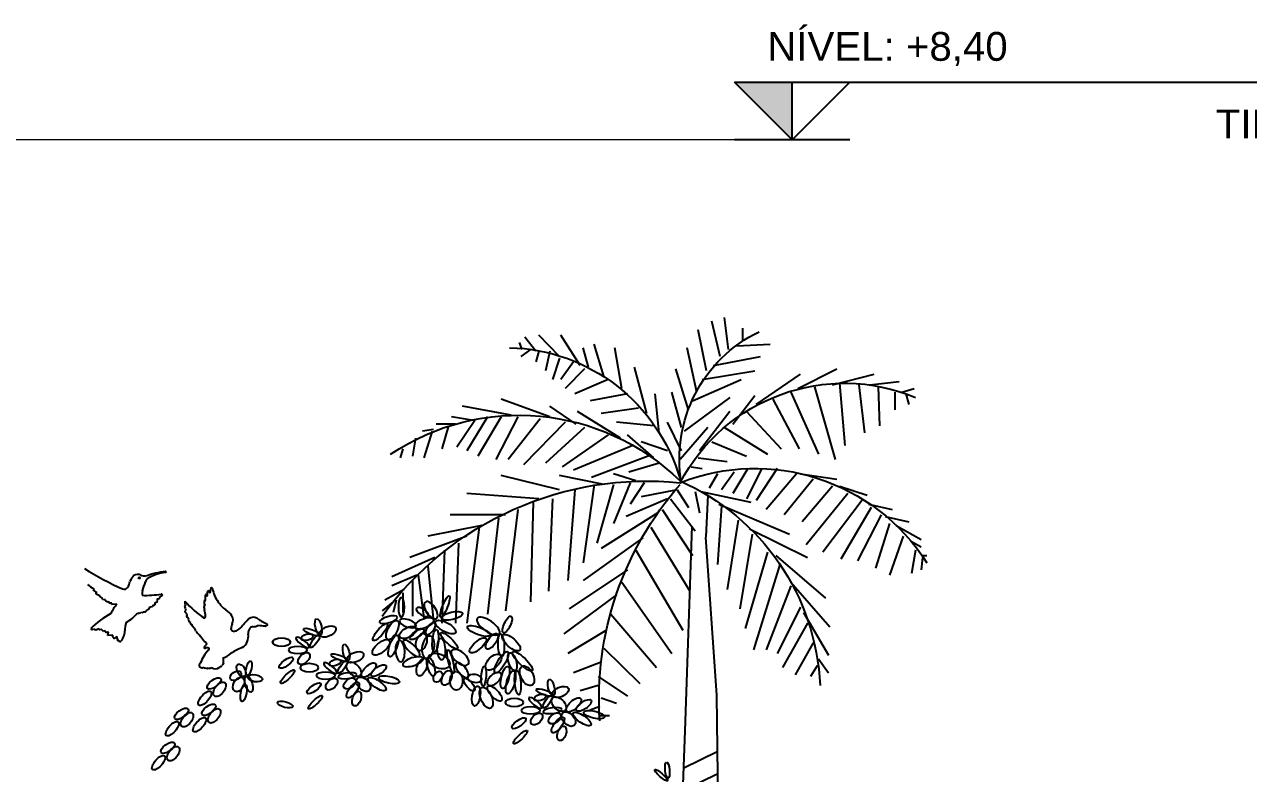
# Model space of a CAD drawing. Header units: millimetres. Extents: x 485872 to 486142, y -52344 to -52207.
# Drawn here: x 485981.83 to 485988.21, y -52334.18 to -52330.28 of the extents above; entities that cross this region are included whole.
import ezdxf
from ezdxf.enums import TextEntityAlignment as Align

# ---------------------------------------------------------------- set-up
doc = ezdxf.new("R2010")
doc.units = ezdxf.units.MM
doc.header["$LTSCALE"] = 15
doc.layers.add('Text', color=3, linetype='Continuous')
doc.styles.add('DM-TXT-100', font='arial.ttf', dxfattribs={"height": 0.2})
doc.styles.add('PADRAO', font='arial.ttf', dxfattribs={"height": 0.1})

# ---------------------------------------------------------------- blocks, each defined once
blk = doc.blocks.new('m4')
at = {"color": 60, "extrusion": (0, 0, -1)}
for centre, major_axis, ratio in [((1153027.698399512, 194071.5392358286), (-1.833261797981587, 4.625754224863244), 0.2086887620753954), ((1153000.652853337, 194063.719497373), (-1.685242972555002, 3.644800769403579), 0.3291179381132392), ((1153024.653675556, 194067.4474157553), (-4.498540753396348, 1.081036651755735), 0.3468599752730703), ((1153082.626627798, 194062.661019213), (0.8258263772220409, 3.572152562126898), 0.3604624704581727), ((1153013.072830003, 194060.9229457067), (4.916574942981311, 1.805679103068358), 0.3063930038662146), ((1153078.669294709, 194060.6464866174), (-3.510951712123262, 1.55761996651649), 0.5406935426289047), ((1153085.496299947, 194060.4209550765), (3.695498525944353, 1.332088425575003), 0.2643390864023805), ((1153070.579885324, 194051.5628627507), (0.8258263772220409, 3.572152562126898), 0.3604624704581727), ((1153084.182645597, 194056.4607166485), (-1.918533323949386, 2.706101247760842), 0.3130331702500129), ((1153066.622552234, 194049.5483301551), (-3.510951712123262, 1.55761996651649), 0.5406935426289047), ((1153073.449557472, 194049.3227986142), (3.695498525944353, 1.332088425575003), 0.2643390864023805), ((1153010.904139991, 194041.3148376997), (-0.2876750690990649, 4.355234846174683), 0.2379051673174602), ((1153056.466540067, 194043.732622025), (-3.168983879425181, 2.17036933648349), 0.4178085853283161), ((1153060.829232563, 194043.9718189592), (-2.980186383043297, 2.819893770629466), 0.4371566234358319), ((1153067.296155369, 194044.2662896298), (2.727846422498707, 2.704036941274842), 0.6144245619395416), ((1153072.135903122, 194045.3625601864), (-1.918533323949386, 2.706101247760842), 0.3130331702500129), ((1153112.80011308, 194044.7630578641), (-0.7574394800615208, 3.139827510458362), 0.3507202997624623), ((1153116.202865549, 194043.8403217709), (1.38049673867522, 2.627418917192394), 0.5724991584776716), ((1152981.577600187, 194036.4417379157), (0.8258263772220409, 3.572152562126898), 0.3604624704581727), ((1152977.620268348, 194034.4272053201), (-3.510951712123262, 1.55761996651649), 0.5406935426289047), ((1152984.447272336, 194034.2016737792), (3.695498525944353, 1.332088425575003), 0.2643390864023805), ((1152967.464254931, 194028.6114971902), (-3.168983879425181, 2.17036933648349), 0.4178085853283161), ((1152971.826948677, 194028.8506941241), (-2.980186383043297, 2.819893770629466), 0.4371566234358319), ((1152978.293871482, 194029.145164795), (2.727846422498707, 2.704036941274842), 0.6144245619395416), ((1152983.133619236, 194030.2414353513), (-1.918533323949386, 2.706101247760842), 0.3130331702500129)]:
    blk.add_ellipse(centre, major_axis=major_axis, ratio=ratio, dxfattribs=at)
at = {"color": 60}
for centre, major_axis, ratio in [((1153033.808883671, 194069.9205347813), (2.379997360646619, 3.554155677695757), 0.4855208122788578), ((1153037.533443276, 194069.1235865782), (2.563069465833216, 1.663002474642857), 0.4325550256165393), ((1153046.60668881, 194071.1909119091), (1.3286e-12, 4.27743030541751), 0.308967862980297), ((1153008.89377583, 194063.0277088644), (4.78493576960547, 3.363339760966861), 0.4035027190358137), ((1153043.855063173, 194064.2359473303), (3.572458113119127, 1.152185726634994), 0.4275251265789427), ((1153089.560651543, 194055.9494930197), (2.827063872363604, 2.194877618950402), 0.2901282360395308), ((1153091.595319583, 194052.6604091509), (4.102841912001166, 1.0397e-12), 0.3681318380946906), ((1153077.513909069, 194044.8513365576), (2.827063872363604, 2.194877618950402), 0.2901282360395308), ((1153079.548577108, 194041.5622526885), (4.102841912001166, 1.0397e-12), 0.3681318380946906), ((1152988.511623932, 194029.7302117225), (2.827063872363604, 2.194877618950402), 0.2901282360395308), ((1152990.546291972, 194026.4411278537), (4.102841912001166, 1.0397e-12), 0.3681318380946906)]:
    blk.add_ellipse(centre, major_axis=major_axis, ratio=ratio, dxfattribs=at)
at = {"color": 60, "extrusion": (0, 0, -1)}
for centre, major_axis, ratio, start_param, end_param in [((1153027.459794517, 194062.5802174341), (4.348536793187642, 2.418404169534526), 0.3984059130764907, 3.141592653588308, 9.424777960767894), ((1153036.705659377, 194064.2370315323), (-4.011956817456352, 1.719020071249306), 0.4541826999647192, 3.14159265359032, 9.424777960769905), ((1153050.53900216, 194061.3183347221), (-2.161569599618918, 4.09061438155544), 0.4284742516376836, 3.141592653589852, 9.424777960769438), ((1152998.97364019, 194055.8398215602), (3.743902370056518, 3.277445043369343), 0.3984059130779245, 3.14159265359309, 9.424777960772674), ((1153003.327259845, 194054.6962239909), (0.2756539648302371, 4.968145112593883), 0.2656039420499694, 3.141592653583312, 9.4247779607629), ((1153007.343293769, 194056.407617041), (-2.349081209352649, 3.256752062486189), 0.4231515733159076, 3.141592653590678, 9.424777960770264), ((1153025.917393105, 194056.6548258009), (3.614268205432071, 3.419870802752706), 0.2656039420490611, 3.141592653588126, 9.424777960767713), ((1153031.851106506, 194056.7090045926), (-0.4222201958375634, 4.870224510868135), 0.2703468528432457, 3.141592653596188, 9.424777960775774), ((1153034.004184113, 194061.9061211852), (-1.689926553038478, 2.545397918392922), 0.4325550256097502, 3.141592653587498, 9.424777960767084), ((1153039.876501047, 194059.5154075737), (-3.135383487039531, 2.063821529777364), 0.3520796512153383, 3.141592653595837, 9.424777960775423), ((1153043.814881518, 194060.2164521446), (-3.532276458132996, 1.909879458978675), 0.5171852085550834, 3.141592653583028, 9.424777960762613), ((1153055.833517661, 194060.4294500685), (-3.029225101077829, 3.611741535065153), 0.2803597139101402, 3.141592653587998, 9.424777960767583), ((1153087.532337773, 194058.2398444551), (-2.569493852622421, 0.8490221957946756), 0.4883685194982682, 3.14159265358388, 9.424777960763466), ((1153013.387711828, 194054.6788455665), (-3.460713018083603, 3.070663537195724), 0.3672635909591111, 3.14159265358229, 9.424777960761876), ((1153029.336643694, 194053.0396418275), (0.195017616411949, 4.709867276207582), 0.3604624369934455, 3.141592653588668, 9.424777960768253), ((1153050.089295138, 194054.4452244932), (-1.71186257845095, 4.67204211033775), 0.3225189486441566, 3.141592653590651, 9.424777960770237), ((1153055.450549819, 194053.8032498347), (-3.531629758759821, 2.988829268938451), 0.4488776808696964, 3.141592653592621, 9.424777960772207), ((1153098.66937363, 194056.0798016508), (-3.840958459146349, 3.844100000000001e-12), 0.4915396046076185, 3.141592653587756, 9.424777960767342), ((1152994.093509627, 194047.7948993802), (4.197172932656033, 4.073254723358386), 0.2743817722446911, 3.141592653591417, 9.424777960771001), ((1152998.413605395, 194047.6080625235), (1.141894665446946, 3.849765330188238), 0.4231515733180859, 3.141592653595208, 9.424777960774792), ((1153003.193638687, 194047.3099171857), (-2.752767377558145, 4.558236917879764), 0.3013701360007166, 3.141592653586901, 9.424777960766487), ((1153006.672524551, 194047.3974448396), (-3.069610741297207, 3.102953014045604), 0.5406936339386363, 3.141592653595422, 9.424777960775009), ((1153025.253234625, 194047.7375125923), (1.242865434850456, 5.088071511328267), 0.1802312950144978, 3.141592653594798, 9.424777960774382), ((1153033.811545797, 194045.4255016845), (1.158828013208825, 4.117466169151242), 0.3310368807777447, 3.141592653590017, 9.424777960769603), ((1153037.754755878, 194045.2297087725), (-1.3930833183181, 3.766156581104638), 0.4936769071794429, 3.141592653587602, 9.424777960767187), ((1153088.957739811, 194048.9357197973), (-2.224152140597521, 2.220156853500292), 0.600770642845537, 3.141592653588331, 9.424777960767916), ((1153096.664159803, 194047.0969286224), (-2.974079632076657, 2.144088028506647), 0.3604624704655672, 3.141592653594562, 9.424777960774147), ((1152992.108236569, 194041.4719452945), (2.135032240543247, 4.104527559166988), 0.5712990021777543, 3.14159265359214, 9.424777960771726), ((1152999.184916724, 194038.6145605446), (-1.400160413566025, 5.047052309020657), 0.3244161992313555, 3.141592653593956, 9.424777960773543), ((1153001.612111892, 194040.7404986531), (-1.171240581782397, 4.835974200560267), 0.3225189486402167, 3.141592653587969, 9.424777960767555), ((1153026.934820988, 194040.5251653204), (-1.324092177519397, 3.136447533196797), 0.5822855186618968, 3.141592653590699, 9.424777960770284), ((1153075.485595299, 194047.1416879928), (-2.569493852622421, 0.8490221957946756), 0.4883685194982682, 3.14159265358388, 9.424777960763466), ((1153086.622631155, 194044.9816451886), (-3.840958459146349, 3.844100000000001e-12), 0.4915396046076185, 3.141592653587756, 9.424777960767342), ((1153096.029824134, 194041.0784028878), (-2.972151463277386, 2.828361262999361), 0.2530905992725304, 3.141592653590985, 9.424777960770571), ((1152996.100122416, 194038.4407948729), (0.4198163940170688, 5.220817980738153), 0.2523237471342053, 3.141592653586505, 9.424777960766091), ((1153006.296621562, 194040.0900046912), (-2.693707752023323, 2.614178162446486), 0.5281194768188693, 3.141592653589789, 9.424777960769376), ((1153017.145151868, 194037.5956120554), (2.141491942315996, 2.646608298127058), 0.3881903457715246, 3.141592653588864, 9.424777960768449), ((1153022.82813131, 194039.2357385012), (1.472690000000008e-11, 4.015546852486295), 0.6817441776053503, 3.141592653584413, 9.424777960763999), ((1153030.777157584, 194041.0473263056), (-1.245496273527724, 2.203959048030166), 0.6712059637579725, 3.141592653599267, 9.424777960778853), ((1153051.962301514, 194039.7145815251), (4.511179932571007, 1.027017413600216), 0.3264565460350841, 3.141592653590948, 9.424777960770532), ((1153057.215469897, 194037.845244037), (3.8113527988165, 2.622803651624754), 0.3468599752758614, 3.141592653594448, 9.424777960774033), ((1153063.090924113, 194037.7762166376), (2.489238583507299, 2.691831050994535), 0.6436829157097865, 3.14159265359035, 9.424777960769935), ((1153067.676229473, 194035.2813146473), (-2.475511776743267, 3.271873041243254), 0.3911399597008357, 3.141592653588118, 9.424777960767704), ((1153069.083809597, 194038.1237600205), (-2.365311900248132, 1.93396016811217), 0.6179356298344917, 3.141592653580485, 9.424777960760071), ((1153076.910997337, 194037.8375633351), (-2.224152140597521, 2.220156853500292), 0.600770642845537, 3.141592653588331, 9.424777960767916), ((1153084.617417328, 194035.99877216), (-2.974079632076657, 2.144088028506647), 0.3604624704655672, 3.141592653594562, 9.424777960774147), ((1153110.121979284, 194040.3886902112), (3.182609525607991, 0.5506613923210004), 0.4676269773085199, 3.141592653587509, 9.424777960767093), ((1153112.88271233, 194037.7926308536), (1.054285230035678, 3.42027200004032), 0.4220047726941706, 3.141592653591857, 9.424777960771443), ((1153117.269762073, 194037.7095392095), (-1.688503263407556, 2.956261144121357), 0.6377412461477756, 3.141592653596705, 9.424777960776291), ((1153118.573607503, 194041.4629827438), (-2.233458692819998, 1.528005109833044), 0.6279022910654822, 3.141592653590716, 9.424777960770303), ((1153125.55317468, 194035.5876960533), (-2.256532119856192, 2.889693050247222), 0.5406937056956937, 3.141592653585083, 9.424777960764668), ((1153127.970654772, 194038.1624356099), (-2.903268462237616, 2.093038493760305), 0.4483799354101061, 3.141592653595227, 9.424777960774813), ((1152986.483310163, 194032.0205631578), (-2.569493852622421, 0.8490221957946756), 0.4883685194982682, 3.14159265358388, 9.424777960763466), ((1153006.137514922, 194033.8191336107), (2.904111387897303, 3.140469242788051), 0.3972443376071048, 3.141592653588493, 9.424777960768079), ((1153009.796482032, 194031.9088834645), (1.901260528121696, 4.503616889123856), 0.4827621867883578, 3.141592653585885, 9.424777960765471), ((1153014.186417156, 194032.6543266938), (-0.7179308457927683, 4.305276159721536), 0.3892994006066383, 3.141592653587734, 9.42477796076732), ((1153066.005044864, 194031.5792837506), (-1.057289667847782, 3.144183938108336), 0.5406938231796657, 3.141592653588756, 9.42477796076834), ((1153115.126754589, 194034.0139154876), (-0.683830779293733, 3.779594865842133), 0.3195007093073612, 3.141592653590231, 9.424777960769818), ((1153131.954121305, 194031.6909958979), (-2.586357494750069, 2.956674455800665), 0.4085239827239736, 3.141592653592281, 9.424777960771866), ((1152997.620347269, 194029.8605203536), (-3.840958459146349, 3.844100000000001e-12), 0.4915396046076185, 3.141592653587756, 9.424777960767342), ((1153083.983081659, 194029.9802464256), (-2.972151463277386, 2.828361262999361), 0.2530905992725304, 3.141592653590985, 9.424777960770571), ((1153097.060205716, 194028.9598369972), (3.378578685745611, 0.8818918649428727), 0.3514508275976067, 3.14159265359726, 9.424777960776845), ((1153130.265272386, 194026.6815840972), (-2.903268462237616, 2.093038493760305), 0.4483799354101061, 3.141592653595227, 9.424777960774813), ((1152962.960016377, 194024.59345669), (4.511179932571007, 1.027017413600216), 0.3264565460350841, 3.141592653590948, 9.424777960770532), ((1152968.213184761, 194022.724119202), (3.8113527988165, 2.622803651624754), 0.3468599752758614, 3.141592653594448, 9.424777960774033), ((1152974.088640227, 194022.6550918026), (2.489238583507299, 2.691831050994535), 0.6436829157097865, 3.14159265359035, 9.424777960769935), ((1152978.673945587, 194020.1601898123), (-2.475511776743267, 3.271873041243254), 0.3911399597008357, 3.141592653588118, 9.424777960767704), ((1152980.08152571, 194023.0026351855), (-2.365311900248132, 1.93396016811217), 0.6179356298344917, 3.141592653580485, 9.424777960760071), ((1152987.908712201, 194022.7164385001), (-2.224152140597521, 2.220156853500292), 0.600770642845537, 3.141592653588331, 9.424777960767916), ((1152995.615133442, 194020.8776473251), (-2.974079632076657, 2.144088028506647), 0.3604624704655672, 3.141592653594562, 9.424777960774147), ((1153127.847792294, 194024.1068445406), (-2.256532119856192, 2.889693050247222), 0.5406937056956937, 3.141592653585083, 9.424777960764668), ((1153134.248738919, 194020.2101443851), (-2.586357494750069, 2.956674455800665), 0.4085239827239736, 3.141592653592281, 9.424777960771866), ((1153139.703316634, 194022.3847168137), (-2.256532119856192, 2.889693050247222), 0.5406937056956937, 3.141592653585083, 9.424777960764668), ((1153142.120796726, 194024.9594563702), (-2.903268462237616, 2.093038493760305), 0.4483799354101061, 3.141592653595227, 9.424777960774813), ((1152977.002759728, 194016.4581589155), (-1.057289667847782, 3.144183938108336), 0.5406938231796657, 3.141592653588756, 9.42477796076834), ((1152994.980796523, 194014.8591215906), (-2.972151463277386, 2.828361262999361), 0.2530905992725304, 3.141592653590985, 9.424777960770571), ((1153146.104263259, 194018.4880166581), (-2.586357494750069, 2.956674455800665), 0.4085239827239736, 3.141592653592281, 9.424777960771866), ((1153148.048558896, 194010.225696929), (-2.903268462237616, 2.093038493760305), 0.4483799354101061, 3.141592653595227, 9.424777960774813), ((1153145.631078803, 194007.6509573724), (-2.256532119856192, 2.889693050247222), 0.5406937056956937, 3.141592653585083, 9.424777960764668), ((1153152.032025428, 194003.754257217), (-2.586357494750069, 2.956674455800665), 0.4085239827239736, 3.141592653592281, 9.424777960771866)]:
    blk.add_ellipse(centre, major_axis=major_axis, ratio=ratio, start_param=start_param, end_param=end_param, dxfattribs=at)
at = {"color": 60}
for centre, major_axis, ratio, start_param, end_param in [((1153052.238543111, 194065.8105573813), (-3.861110550661309, 1.102924222355373), 0.3291179381186456, 3.14159265359805, 9.424777960777636), ((1153037.923717156, 194056.1018633682), (-1.18259959583364, 3.562505735293518), 0.6287135971921738, 3.14159265358724, 9.424777960766825), ((1153035.012443536, 194053.9072299878), (-0.9274422258773051, 4.799709115889284), 0.5406937056920328, 3.141592653587496, 9.424777960767083), ((1153042.231277664, 194053.3690719165), (3.49003989621673, 3.42300718704023), 0.3282781952560343, 3.141592653590149, 9.424777960769735), ((1153047.16994662, 194052.176697074), (0.3221146899957009, 4.615382029590783), 0.4284742516372817, 3.141592653593349, 9.424777960772936), ((1153021.184621715, 194049.4372202976), (3.540734594510405, 2.978037555912027), 0.510088341500251, 3.14159265359035, 9.424777960769935), ((1153030.299627574, 194047.8275726908), (4.670746236321727, 1.71539516285189), 0.5881228906865485, 3.141592653585038, 9.424777960764622), ((1153041.647861041, 194047.5681690091), (-4.400817230914194, 1.427696344466921), 0.3672635909622417, 3.141592653591294, 9.42477796077088), ((1153020.302269297, 194043.9593651407), (2.525862012584404, 3.121640212836565), 0.4231515733108078, 3.141592653594091, 9.424777960773678), ((1153014.789584169, 194040.3095328065), (3.105760890613789, 0.4797900470532077), 0.5406936060049828, 3.141592653582103, 9.424777960761688), ((1153070.034194945, 194041.4919030551), (-4.074587248834165, 0.4806771335457969), 0.2991070527261339, 3.141592653583556, 9.424777960763143), ((1152981.031911059, 194026.3707782201), (-4.074587248834165, 0.4806771335457969), 0.2991070527261339, 3.141592653583556, 9.424777960763143)]:
    blk.add_ellipse(centre, major_axis=major_axis, ratio=ratio, start_param=start_param, end_param=end_param, dxfattribs=at)
at = {"color": 116, "extrusion": (0, 0, -1)}
for centre, major_axis, ratio in [((1152931.203215285, 194000.5001666736), (0.3063363417764407, 3.478316437995285), 0.2703469425221157), ((1152933.899253769, 193998.3531325953), (2.749412325848435, 2.425488609619957), 0.2059784200762149)]:
    blk.add_ellipse(centre, major_axis=major_axis, ratio=ratio, dxfattribs=at)
blk = doc.blocks.new('E39')
at = {"color": 97}
for p, q in [((36.6263705939181, 15.51747333276842), (36.63797059391811, 15.60667333276843)), ((36.58771059391808, 15.57693333276842), (36.58771059391808, 15.54225333276843)), ((36.6495705939181, 15.49765333276843), (36.67277059391807, 15.59677333276843)), ((36.68823059391812, 15.45799333276842), (36.71141059391812, 15.57199333276843)), ((37.2023905939181, 15.51747333276842), (37.2101105939181, 15.53729333276843)), ((36.6031705939181, 15.52737333276842), (36.5103905939181, 15.53233333276843)), ((36.7152905939181, 15.39851333276843), (36.7423505939181, 15.52243333276843)), ((36.92405059391811, 15.40843333276843), (36.94337059391811, 15.52243333276843)), ((36.97429059391811, 15.44313333276843), (37.00135059391812, 15.53233333276843)), ((37.01683059391809, 15.46791333276842), (37.03229059391811, 15.52243333276843)), ((37.12507059391808, 15.51251333276842), (37.1366705939181, 15.45799333276842)), ((36.66889059391809, 15.47287333276842), (36.53745059391809, 15.49765333276843)), ((37.05935059391811, 15.48277333276842), (37.09415059391813, 15.43321333276843)), ((37.09801059391811, 15.49269333276843), (37.1173305939181, 15.43321333276843)), ((36.43307059391807, 15.40843333276843), (36.32483059391808, 15.46295333276843)), ((36.54905059391811, 15.36383333276843), (36.4253505939181, 15.44809333276843)), ((36.69983059391808, 15.43321333276843), (36.55291059391811, 15.45799333276842)), ((36.73847059391813, 15.34895333276843), (36.77327059391809, 15.46295333276843)), ((36.8544505939181, 15.33905333276843), (36.88925059391809, 15.46791333276842)), ((37.0284305939181, 15.46295333276843), (37.08255059391812, 15.40843333276843)), ((36.1431305939181, 15.39851333276843), (36.10833059391808, 15.40843333276843)), ((36.23205059391811, 15.41835333276843), (36.15087059391809, 15.42825333276842)), ((36.26297059391812, 15.41835333276843), (36.24751059391809, 15.28453333276843)), ((36.31709059391813, 15.42329333276842), (36.30163059391811, 15.24983333276843)), ((36.38669059391811, 15.41339333276842), (36.32869059391808, 15.21019333276843)), ((36.72689059391809, 15.37373333276843), (36.59157059391808, 15.43321333276843)), ((36.96271059391808, 15.43321333276843), (37.05549059391811, 15.39357333276843)), ((36.13153059391811, 15.39357333276843), (36.12381059391808, 15.36383333276843)), ((36.4524105939181, 15.39851333276843), (36.37509059391812, 15.22505333276843)), ((36.50265059391808, 15.37869333276842), (36.42921059391807, 15.23993333276843)), ((36.61477059391808, 15.30931333276843), (36.55291059391811, 15.38861333276843)), ((36.6225105939181, 15.38365333276843), (36.75007059391808, 15.28949333276843)), ((36.75781059391809, 15.29939333276842), (36.7848705939181, 15.39851333276843)), ((36.8196705939181, 15.28453333276843), (36.83127059391808, 15.39357333276843)), ((36.90859059391812, 15.39357333276843), (37.01297059391811, 15.37373333276843)), ((37.12507059391808, 15.32913333276843), (37.26037059391811, 15.37869333276842)), ((36.57611059391812, 15.34401333276843), (36.47947059391811, 15.23993333276843)), ((36.87765059391808, 15.35391333276843), (36.98203059391813, 15.33905333276843)), ((36.92791059391812, 15.26967333276842), (37.0477505939181, 15.34401333276843)), ((37.0516105939181, 15.30931333276843), (37.12507059391808, 15.35887333276842)), ((36.63797059391811, 15.29939333276842), (36.5181305939181, 15.22505333276843)), ((36.83513059391811, 15.30435333276843), (36.9395105939181, 15.31427333276843)), ((37.0284305939181, 15.29939333276842), (37.1366705939181, 15.20027333276842)), ((37.08255059391812, 15.31427333276843), (37.19853059391812, 15.19531333276842)), ((37.15213059391812, 15.32417333276842), (37.2410505939181, 15.21019333276843)), ((37.21399059391811, 15.32913333276843), (37.27585059391811, 15.21019333276843)), ((37.26037059391811, 15.32913333276843), (37.32609059391808, 15.22009333276843)), ((37.29903059391813, 15.32913333276843), (37.35703059391813, 15.23497333276842)), ((37.3338305939181, 15.31923333276842), (37.38409059391808, 15.24489333276842)), ((37.3376905939181, 15.31923333276842), (37.39955059391809, 15.32913333276843)), ((37.38795059391811, 15.30931333276843), (37.4420705939181, 15.30931333276843)), ((36.96271059391808, 15.27957333276842), (37.09027059391809, 15.19037333276842)), ((37.4498105939181, 15.29445333276843), (37.48073059391811, 15.28949333276843)), ((37.53485059391812, 15.23993333276843), (37.54259059391808, 15.21515333276843)), ((36.4253505939181, 15.17053333276843), (36.32483059391808, 15.15567333276843)), ((36.43695059391808, 15.17053333276843), (36.5219905939181, 15.07141333276843)), ((36.4910705939181, 15.18541333276842), (36.54905059391811, 15.09619333276843)), ((36.53359059391812, 15.18541333276842), (36.57611059391812, 15.10115333276842)), ((36.97429059391811, 15.14081333276843), (37.09801059391811, 15.16559333276842)), ((37.09801059391811, 15.12593333276843), (37.26037059391811, 15.16559333276842)), ((36.31709059391813, 15.13585333276843), (36.23977059391808, 15.11107333276842)), ((36.3364305939181, 15.13585333276843), (36.42147059391812, 15.03673333276842)), ((36.39055059391811, 15.15567333276843), (36.47173059391813, 15.05655333276843)), ((37.00135059391812, 15.14081333276843), (37.03229059391811, 14.92273333276843)), ((36.2513705939181, 15.10115333276842), (36.3634905939181, 14.95247333276842)), ((36.29389059391809, 15.11603333276842), (36.40989059391808, 14.97229333276843)), ((37.05549059391811, 15.12593333276843), (37.0748105939181, 14.87317333276842)), ((37.1173305939181, 15.10115333276842), (37.12893059391812, 14.84343333276843)), ((37.15599059391812, 15.10115333276842), (37.35703059391813, 15.11603333276842)), ((36.23591059391811, 15.08629333276842), (36.17019059391811, 15.07141333276843)), ((36.2281905939181, 15.07637333276842), (36.31323059391812, 14.93265333276843)), ((37.17147059391812, 15.09125333276843), (37.17919059391809, 14.81369333276842)), ((37.21399059391811, 15.07141333276843), (37.2487905939181, 14.78891333276843)), ((36.15859059391812, 15.02681333276843), (36.0890105939181, 14.98717333276842)), ((36.18953059391811, 15.05159333276842), (36.12381059391808, 15.03673333276842)), ((36.5993105939181, 15.04167333276843), (36.6302305939181, 14.84839333276842)), ((37.2487905939181, 15.05655333276843), (37.40341059391813, 15.05655333276843)), ((37.2681105939181, 15.04663333276843), (37.29903059391813, 14.77901333276843)), ((37.3144905939181, 15.02681333276843), (37.46527059391809, 14.99707333276842)), ((36.56839059391808, 15.01689333276842), (36.4060105939181, 14.93759333276843)), ((36.56065059391813, 15.00203333276843), (36.59545059391809, 14.79387333276842)), ((36.84285059391811, 15.02185333276843), (36.73461059391809, 14.84343333276843)), ((36.8660505939181, 14.99211333276843), (37.03229059391811, 14.87317333276842)), ((37.32223059391811, 15.02185333276843), (37.35703059391813, 14.75423333276842)), ((37.35703059391813, 14.99707333276842), (37.51553059391814, 14.93759333276843)), ((36.1160705939181, 14.98221333276842), (36.0890105939181, 14.96733333276842)), ((36.10447059391811, 14.95743333276843), (36.1160705939181, 14.89299333276842)), ((36.8853905939181, 14.95743333276843), (36.75395059391809, 14.73439333276842)), ((37.3802305939181, 14.97725333276843), (37.38795059391811, 14.75423333276842)), ((37.41887059391812, 14.95743333276843), (37.4266105939181, 14.75423333276842)), ((36.08515059391812, 14.94255333276843), (36.0735505939181, 14.94255333276843)), ((36.08515059391812, 14.93759333276843), (36.0890105939181, 14.90291333276842)), ((36.5181305939181, 14.95247333276842), (36.57997059391812, 14.73935333276843)), ((37.4459505939181, 14.93759333276843), (37.56579059391811, 14.88309333276842)), ((36.48333059391808, 14.91777333276842), (36.5567905939181, 14.67989333276842)), ((36.90859059391812, 14.90291333276842), (37.0709505939181, 14.79387333276842)), ((37.46527059391809, 14.91281333276842), (37.4498105939181, 14.75917333276842)), ((36.4524105939181, 14.85831333276842), (36.5219905939181, 14.67989333276842)), ((36.92405059391811, 14.86821333276843), (36.7848705939181, 14.66997333276842)), ((37.4923305939181, 14.88803333276843), (37.47687059391811, 14.76909333276842)), ((37.4961905939181, 14.88803333276843), (37.56579059391811, 14.85831333276842)), ((37.50779059391812, 14.87317333276842), (37.50779059391812, 14.77405333276843)), ((36.9395105939181, 14.83353333276842), (37.08641059391812, 14.72449333276842)), ((37.53099059391812, 14.84839333276842), (37.5851105939181, 14.81865333276842)), ((37.53485059391812, 14.83847333276842), (37.53485059391812, 14.78395333276843)), ((37.55419059391809, 14.81865333276842), (37.56191059391814, 14.78395333276843)), ((37.56191059391814, 14.81369333276842), (37.59285059391812, 14.78891333276843)), ((36.95497059391812, 14.77901333276843), (36.8273905939181, 14.63033333276842)), ((36.96657059391808, 14.73439333276842), (37.0748105939181, 14.66997333276842)), ((36.97429059391811, 14.68483333276842), (36.8737905939181, 14.58571333276842)), ((36.37509059391812, 14.65511333276842), (36.34803059391811, 14.61545333276843)), ((36.37895059391809, 14.63527333276842), (36.39827059391809, 14.60555333276843)), ((36.9858905939181, 14.52129333276842), (37.01297059391811, 14.51137333276842))]:
    blk.add_line(p, q, dxfattribs=at)
at = {"color": 84}
for p, q in [((37.04003059391812, 15.47287333276842), (37.09415059391813, 15.55711333276843)), ((37.09801059391811, 15.49765333276843), (37.15599059391812, 15.55711333276843)), ((37.1637305939181, 15.51251333276842), (37.19465059391808, 15.55215333276843)), ((37.15599059391812, 15.51251333276842), (37.1637305939181, 15.48277333276842)), ((37.17919059391809, 15.51747333276842), (37.2062505939181, 15.49765333276843)), ((36.3364305939181, 15.41835333276843), (36.22045059391809, 15.44809333276843)), ((36.2088505939181, 15.41339333276842), (36.2049905939181, 15.30435333276843)), ((36.1624505939181, 15.39851333276843), (36.1624505939181, 15.34895333276843)), ((37.2333105939181, 15.33409333276842), (37.36863059391811, 15.35887333276842)), ((37.4072905939181, 15.30435333276843), (37.4266105939181, 15.23993333276843)), ((37.4536705939181, 15.28949333276843), (37.47687059391811, 15.21515333276843)), ((37.50007059391808, 15.26967333276842), (37.50779059391812, 15.22009333276843)), ((36.17793059391809, 15.03177333276842), (36.21659059391812, 14.90787333276842)), ((36.2011305939181, 15.05655333276843), (36.26683059391809, 14.92769333276843)), ((36.13927059391813, 14.99707333276842), (36.17793059391809, 14.88803333276843)), ((36.4949305939181, 14.94255333276843), (36.3557505939181, 14.82361333276843)), ((36.4524105939181, 14.86821333276843), (36.34415059391813, 14.74431333276842)), ((36.4253505939181, 14.79883333276842), (36.4910705939181, 14.66997333276842)), ((36.41761059391811, 14.78395333276843), (36.34803059391811, 14.66501333276842)), ((36.4060105939181, 14.75423333276842), (36.47559059391813, 14.63033333276842)), ((36.39055059391811, 14.69971333276842), (36.44081059391809, 14.61049333276842)), ((36.98203059391813, 14.64519333276842), (37.05935059391811, 14.61545333276843)), ((36.98977059391808, 14.60555333276843), (36.90859059391812, 14.55103333276842)), ((36.98977059391808, 14.58077333276842), (37.04003059391812, 14.56589333276842)), ((36.98203059391813, 14.54607333276842), (36.9395105939181, 14.53119333276842)), ((36.9858905939181, 14.49651333276842), (36.95883059391809, 14.49651333276842))]:
    blk.add_line(p, q, dxfattribs=at)
at = {"color": 99}
for p, q in [((36.6225105939181, 15.34401333276843), (36.70755059391812, 15.23497333276842)), ((36.68435059391811, 15.29939333276842), (36.7616705939181, 15.21019333276843)), ((36.75781059391809, 15.23497333276842), (36.79647059391812, 15.31427333276843)), ((36.83513059391811, 15.21515333276843), (36.90859059391812, 15.27957333276842)), ((36.67277059391807, 15.25975333276843), (36.57611059391812, 15.22009333276843)), ((36.79647059391812, 15.23497333276842), (36.86991059391812, 15.25975333276843)), ((36.8931105939181, 15.24983333276843), (37.05935059391811, 15.18045333276843)), ((36.71141059391812, 15.21515333276843), (36.6302305939181, 15.20523333276843)), ((36.8196705939181, 15.20027333276842), (36.90471059391808, 15.17549333276843)), ((36.85059059391813, 15.22009333276843), (37.00909059391808, 15.16063333276843)), ((36.57225059391809, 15.18541333276842), (36.61477059391808, 15.11603333276842)), ((36.61091059391811, 15.17549333276843), (36.64571059391813, 15.12593333276843)), ((36.65729059391811, 15.17053333276843), (36.68049059391811, 15.13089333276842)), ((36.7307505939181, 15.19037333276842), (36.69983059391808, 15.18541333276842)), ((36.8853905939181, 15.15071333276843), (36.94723059391811, 15.17053333276843)), ((36.86219059391809, 15.14575333276843), (36.90085059391811, 15.08629333276842)), ((36.90085059391811, 15.14575333276843), (36.94723059391811, 15.03177333276842)), ((36.94723059391811, 15.14081333276843), (36.99363059391811, 14.97725333276843)), ((36.70369059391808, 15.12097333276842), (36.5645105939181, 15.09125333276843)), ((36.68435059391811, 15.11107333276842), (36.6901905939181, 14.99521333276843)), ((36.71915059391813, 15.12097333276842), (36.70755059391812, 15.06151333276843)), ((36.7887305939181, 15.10115333276842), (36.71915059391813, 15.01195333276843)), ((36.76941059391811, 15.12593333276843), (36.73847059391813, 15.07637333276842)), ((36.76941059391811, 15.12593333276843), (36.86991059391812, 15.10611333276843)), ((36.79647059391812, 15.10115333276842), (36.9124505939181, 15.05159333276842)), ((36.65343059391811, 15.08629333276842), (36.45627059391808, 15.00203333276843)), ((36.64571059391813, 15.08133333276843), (36.65729059391811, 14.91777333276842)), ((36.81193059391811, 15.07141333276843), (36.72689059391809, 14.94255333276843)), ((36.82353059391812, 15.06151333276843), (36.98203059391813, 14.96239333276842))]:
    blk.add_line(p, q, dxfattribs=at)
at = {"color": 47}
for p, q in [((36.69045059391809, 14.99439333276842), (36.66011059391809, 14.55343333276842)), ((36.72899844416843, 15.0245780559982), (36.7487905939181, 14.45397333276842)), ((36.66011059391809, 14.55343333276842), (36.63795059391811, 12.97601333276842)), ((36.78205059391809, 13.51603333276843), (36.8153105939181, 12.46441333276843)), ((36.8153105939181, 12.46441333276843), (36.8929105939181, 11.82491333276842)), ((36.6712105939181, 12.08071333276843), (36.73548225065761, 11.60000000000001)), ((36.8929105939181, 11.82491333276842), (36.96515694967121, 11.60000000000002))]:
    blk.add_line(p, q, dxfattribs=at)
at = {"color": 45}
for p, q in [((36.7487905939181, 14.45397333276842), (36.78205059391809, 13.51603333276843)), ((36.6560905939181, 14.39623333276843), (36.75277059391809, 14.34855333276843)), ((36.6560905939181, 14.16743333276843), (36.76019059391811, 14.11975333276842)), ((36.64865059391809, 13.82899333276842), (36.7713505939181, 13.68599333276842)), ((36.64865059391809, 13.40475333276843), (36.78623059391811, 13.37615333276843)), ((36.64493059391811, 13.16165333276843), (36.7936505939181, 13.11875333276842)), ((36.63795059391811, 12.97601333276842), (36.6712105939181, 12.08071333276843))]:
    blk.add_line(p, q, dxfattribs=at)
at = {"color": 49}
for p, q in [((36.6560905939181, 14.33427333276842), (36.75277059391809, 14.28659333276842)), ((36.6560905939181, 14.12929333276842), (36.76391059391813, 14.04825333276843)), ((36.6560905939181, 14.01489333276842), (36.76391059391813, 14.00059333276843)), ((36.65237059391808, 13.87189333276842), (36.7713505939181, 13.75749333276842)), ((36.64493059391811, 13.62879333276842), (36.77507059391809, 13.59541333276843)), ((36.64865059391809, 13.57635333276842), (36.78251059391812, 13.55251333276843)), ((36.64121059391812, 13.26175333276842), (36.78995059391809, 13.20455333276843)), ((36.64493059391811, 13.20931333276842), (36.7936505939181, 13.16165333276843))]:
    blk.add_line(p, q, dxfattribs=at)
at = {"color": 97}
for centre, radius, start, end in [((36.36917059391809, 15.21229333276842), 0.3943004000000001, 350.2849999999996, 64.11228999999807), ((37.24961059391811, 15.01467333276842), 0.5079084000000001, 91.40319000000014, 163.8820000000003), ((36.30295059391813, 14.90521333276842), 0.5179712000000002, 27.6711500000006, 112.5304999999995), ((37.21145059391807, 14.69015333276843), 0.6437612000000003, 56.19271999999818, 134.3212999999985), ((36.55253059391811, 14.61797333276843), 0.5677216000000002, 68.38310999999959, 147.5322000000012), ((37.02559059391811, 14.55119333276842), 0.6550316000000002, 113.7592000000021, 177.4132999999999), ((36.8542705939181, 14.23769333276843), 0.9127774000000004, 35.98776999999902, 95.82272999999924), ((36.08171059391811, 14.54179333276842), 0.9061860000000002, 356.1942999999998, 41.3784800000001)]:
    blk.add_arc(centre, radius, start, end, dxfattribs=at)
blk = doc.blocks.new('SIMBOLO NIVEL CORTE')
blk.add_hatch(color=1).paths.add_polyline_path([(0.3000000000000682, 0.3000000000000114), (0, 0.3000000000000114), (0, 0)])
at = {"color": 1}
for p, q in [((0.3012085683874375, 0.3000000000000114), (-4.837840384274728, 0.3000000000000114)), ((0, 0), (0, 0.3000000000000114)), ((-0.300604284193696, 0), (0.300604284193696, 0))]:
    blk.add_line(p, q, dxfattribs=at)
blk.add_lwpolyline([(-0.2999999999999545, 0.3000000000000114), (0, 0), (0.2999999999999545, 0.3000000000000114)], dxfattribs=at)
at = {"layer": 'Text'}
for tag, p, height, style in [('PAVIMENTOXX', (-4.837840384274728, 0.4117724471043971), 0.22, 'PADRAO'), ('PAVIMENTOXXXXX', (-4.837840384274728, 0.00770939892441902), 0.18, 'DM-TXT-100')]:
    blk.add_attdef(tag, p, '', height=height, dxfattribs=dict(at, style=style))
at = {"layer": 'Text', "style": 'DM-TXT-100'}
blk.add_attdef('NIVELXXXXX', text='', height=0.18, dxfattribs=at).set_placement((0.2462972531209289, 0.4117724471043971), align=Align.RIGHT)

msp = doc.modelspace()

# ---------------------------------------------------------------- linework, layer by layer
for p, q in [((485982.2097601353, -52333.23590325594), (485982.1897445908, -52333.22018954687)), ((485982.2383538625, -52333.26947354603), (485982.2354944487, -52333.26233091363)), ((485982.2540803743, -52333.27233061074), (485982.2383538625, -52333.26947354603)), ((485982.2540803743, -52333.27661617844), (485982.2540803743, -52333.27233061074)), ((485982.2726662412, -52333.28947282281), (485982.2726662412, -52333.28090174614)), ((485982.2869630755, -52333.28947282281), (485982.2726662412, -52333.28947282281)), ((485982.2869630755, -52333.29518695222), (485982.2869630755, -52333.28947282281)), ((485982.3126974476, -52333.294472642), (485982.2869630755, -52333.29518695222)), ((485982.4999859705, -52333.30018677142), (485982.4978413954, -52333.30732940383)), ((485982.5107085521, -52333.28590156533), (485982.5114233909, -52333.2980439582)), ((485982.5350131292, -52333.25304558546), (485982.5385873818, -52333.25804534593)), ((485982.7754118115, -52333.2738661768), (485982.7754116353, -52333.2450633187)), ((485982.4227830303, -52333.34447095139), (485982.4192088364, -52333.34161388669)), ((485982.4285017404, -52333.34089963519), (485982.4227830303, -52333.34447095139)), ((485982.4327908318, -52333.34232813818), (485982.4285017404, -52333.34089963519)), ((485982.435650187, -52333.33804257048), (485982.4327908318, -52333.34232813818)), ((485982.4399392196, -52333.3401853837), (485982.435650187, -52333.33804257048)), ((485982.4406539997, -52333.3351855645), (485982.4399392196, -52333.3401853837)), ((485982.4449431498, -52333.33875688071), (485982.4406539997, -52333.3351855645)), ((485982.4499470212, -52333.335899816), (485982.4449431498, -52333.33875688071)), ((485982.4542359951, -52333.335899816), (485982.4499470212, -52333.335899816)), ((485982.4578103065, -52333.3323284998), (485982.4542359951, -52333.335899816)), ((485982.4771110122, -52333.32232886141), (485982.4692477269, -52333.32518592611)), ((485982.4828297224, -52333.31018640981), (485982.4771110122, -52333.32232886141)), ((485982.4978413954, -52333.30732940383), (485982.4828297224, -52333.31018640981)), ((485982.2283460022, -52333.42875374365), (485982.2154789042, -52333.42018260825)), ((485982.2426428951, -52333.43661062755), (485982.2354944487, -52333.43018224664)), ((485982.6868989496, -52333.37503036951), (485982.6872625354, -52333.37321349741)), ((485982.2497912829, -52333.43375356284), (485982.2426428951, -52333.43661062755)), ((485982.2576545682, -52333.44303894973), (485982.2497912829, -52333.43375356284)), ((485982.2690920474, -52333.43803913054), (485982.2576545682, -52333.44303894973)), ((485982.2662326922, -52333.45803846604), (485982.2690920474, -52333.43803913054)), ((485982.2912521081, -52333.45589565283), (485982.2662326922, -52333.45803846604)), ((485982.2926817857, -52333.46375253673), (485982.2912521081, -52333.45589565283)), ((485982.3119825501, -52333.46232403374), (485982.3019747485, -52333.47089516914)), ((485982.3198457767, -52333.48732312971), (485982.3119825501, -52333.46232403374)), ((485982.3255645456, -52333.48375187223), (485982.3198457767, -52333.48732312971)), ((485982.3291387394, -52333.4916086974), (485982.3255645456, -52333.48375187223)), ((485982.7697948771, -52333.4899722398), (485982.769067588, -52333.48960941743)), ((485982.7705222249, -52333.49033512091), (485982.7697948771, -52333.4899722398)), ((485982.7423827598, -52333.61450447217), (485982.7476172566, -52333.60095495335)), ((485982.8657466548, -52333.60884901215), (485982.8604360463, -52333.61377829887)), ((485982.8689826334, -52333.59924631719), (485982.8657466548, -52333.60884901215))]:
    msp.add_line(p, q)
at = {"linetype": 'Continuous', "lineweight": 13}
msp.add_lwpolyline([(485985.5299277491, -52330.87664029934), (485980.6722098492, -52330.87664029934)], dxfattribs=at)
msp.add_lwpolyline([(485985.5299277491, -52330.87664029934), (485980.6722098492, -52330.87664029934)], dxfattribs=at)
msp.add_circle((485982.4298578904, -52333.15747783101), 0.003474649704428562)
for centre, radius, start, end in [((485983.0666470431, -52331.6308531176), 1.741893137121885, 238.0436325725967, 245.4430602603932), ((485982.2847193086, -52333.15774938987), 0.0982942665316836, 329.2224929164747, 349.3557801125357), ((485982.4525405728, -52333.20162264914), 0.07571946769565185, 131.8187709650543, 160.1450701207746), ((485982.4217109483, -52333.17917934258), 0.03926292501469674, 66.95611991173024, 120.0452799996607), ((485982.680824383, -52332.10611331394), 1.065198632408289, 256.77207009431, 258.1900288692405), ((485981.17303795, -52332.79947762165), 1.342613866107323, 341.5137499615223, 343.6542316638551), ((485982.4960191791, -52333.18834833032), 0.03634390213108454, 132.6568024327957, 162.3584405025401), ((485982.6315428505, -52333.62096873428), 0.5014451893972467, 97.4567771941349, 109.6628751100233), ((485982.6012147641, -52333.38404619259), 0.2575407541972298, 97.59377724954575, 120.2706300722782), ((485982.5668256865, -52333.12626388961), 0.002525309512218849, 278.0900500228732, 98.18424310361034), ((485982.2676934957, -52333.07048661495), 0.1617360317476966, 228.1191887515909, 242.9072376130234), ((485982.1833203209, -52333.21090063629), 0.01129400633243736, 304.6679811908561, 341.5473604414834), ((485982.2061859414, -52333.23661521704), 0.003644432723029136, 11.26515011541644, 258.688178443653), ((485982.2486117872, -52333.17603180855), 0.077312644357221, 236.0821899601015, 248.6641233991703), ((485982.3507333071, -52333.19231829306), 0.02423433828245686, 250.6933990125025, 319.5314694028169), ((485982.5255901424, -52333.24161738536), 0.08090281228980152, 168.284367401982, 184.5573898399248), ((485982.4613038666, -52332.73898248154), 0.5093259756473436, 268.1592074879143, 279.2975583366944), ((485982.5454203996, -52333.24590295306), 0.004659548418812921, 246.8872597570534, 113.110194864711), ((485982.5978622328, -52333.22453096671), 0.1878430925819124, 352.2034989923926, 358.7136798775522), ((485982.7909268433, -52333.22940475534), 0.005310197351042518, 97.05533277172657, 172.8925328672129), ((485982.7878217697, -52333.23195531795), 0.008197272132918768, 0.4018459434510654, 72.58651488712155), ((485982.7972937946, -52333.23284134921), 0.001586834023724495, 143.4969193754241, 329.0896701862755), ((485982.7306694934, -52333.21070718753), 0.07175520158649382, 341.3473465353434, 356.7902999083928), ((485982.8070077206, -52333.2141337389), 0.004733487132205563, 13.07866999390242, 187.1744192355267), ((485982.9695573131, -52333.18802303691), 0.1599096456890804, 189.0086718020231, 215.8097100799396), ((485982.2482270005, -52333.23392077052), 0.03113289658855684, 206.9812705667514, 245.8595453723158), ((485982.2680197892, -52333.25860784394), 0.02277294754054862, 232.2581692999275, 281.7729411653977), ((485982.449814002, -52333.41526072128), 0.1827312788478995, 138.6226792396045, 156.7205418604991), ((485982.4968589325, -52333.25189974096), 0.04838816030116365, 273.7052415724087, 287.5172115998296), ((485982.5114233909, -52333.27391938279), 0.01200350084911448, 266.5858501691605, 298.4522512557143), ((485982.5150110922, -52333.27469617975), 0.01000639212184671, 282.2965006330741, 357.1847999336562), ((485982.5270480681, -52333.27070190357), 0.004928934342825665, 124.0175258668915, 245.5167397357575), ((485982.5245004419, -52333.25075724395), 0.01586058812432372, 269.2418302123432, 332.6444976499146), ((485982.5379615162, -52333.24759168038), 0.006199811036881849, 241.6043509605316, 335.2379332806501), ((485982.8153752456, -52333.26798719753), 0.154943595169238, 193.5118474210066, 202.2726795502198), ((485982.6649805551, -52333.29603128822), 0.008162035256004082, 268.1733587062524, 312.9139357235403), ((485982.6928476391, -52333.28751365415), 0.02660501663314844, 160.459657317589, 213.0141700763524), ((485982.9939429351, -52333.00598968314), 0.4251012067864104, 219.8901099929879, 238.2124885296508), ((485982.7773002145, -52333.30980461994), 0.01179495726590776, 122.5884901433751, 236.6515140691325), ((485982.7717386607, -52333.27513041722), 0.002393758505070705, 70.90773511525424, 208.567988847601), ((485982.0574368356, -52333.29082368891), 0.7123475291446396, 359.5993788715484, 1.170233167780117), ((485982.770475125, -52333.29780111909), 0.002118910865136187, 282.8798836620632, 109.5594307609435), ((485982.7739868322, -52333.27330790722), 0.001530455020661005, 163.300169194, 338.605370495797), ((485982.7772823023, -52333.2484203947), 0.003844343271391764, 347.9186797946302, 119.1279114810567), ((485982.7826074754, -52333.24923700932), 0.001566866460139508, 179.5611560483722, 330.3215204343939), ((485983.0011175156, -52333.16906001796), 0.1966229477464872, 214.9100135884117, 231.8898990555938), ((485982.5132308078, -52333.7682269904), 0.4840129191062719, 118.5431908607742, 134.0213534791415), ((485982.2426606311, -52333.18994162444), 0.2327524922096741, 300.6472787846603, 319.334181577892), ((485982.4606696616, -52333.33035993294), 0.00347147838550624, 214.5460791846816, 325.4531535439942), ((485982.4616265777, -52333.32494472969), 0.007624907795567954, 284.4475810719157, 358.1872908405591), ((485982.6870721388, -52333.35289791093), 0.0302167965169033, 119.9383315292079, 133.7562512129015), ((485982.6776146785, -52333.32846747943), 0.01173270545002515, 192.828712917436, 223.3536788852331), ((485982.8165794071, -52333.2428353497), 0.1747349743696508, 212.4229421443119, 217.8129405691066), ((485982.7182795027, -52333.35523117946), 0.04199061165666226, 176.7766038592459, 188.2070301334344), ((485982.6774455415, -52333.35141708118), 0.001817048286233748, 233.0937603591641, 53.13892573785616), ((485982.6736919332, -52333.37451790786), 0.01363314767829031, 5.490482994025142, 77.17130498760588), ((485982.7760871262, -52333.32587880226), 0.008153813318057328, 130.2776106433719, 217.6940060475068), ((485982.7567252846, -52333.34201682207), 0.01706052123952501, 354.3097989753008, 40.82264063648039), ((485982.761521787, -52333.35816265271), 0.01249382199138228, 312.8077870314059, 25.66703164289655), ((485982.7815086134, -52333.34906924807), 0.009470497952102593, 145.5238000757427, 202.8771263142143), ((485982.8381546532, -52333.39823485133), 0.08530378076018891, 29.89305840491649, 60.80344637686742), ((485982.8775861867, -52333.37818753495), 0.04118955998813516, 332.4469304257407, 33.0548216719196), ((485983.0234554639, -52333.40294061878), 0.04026752837553432, 88.03784141107751, 131.2405888268231), ((485983.0233120498, -52333.40289134589), 0.04022289499810905, 51.63230790701464, 87.83127397322401), ((485982.1840258806, -52333.41777675175), 0.007542394775459408, 198.6009894337068, 341.3988614588998), ((485982.2033265863, -52333.4134518362), 0.01389178635484408, 208.9806999987696, 331.0193630467501), ((485982.2319197262, -52333.42947069663), 0.003644902548054665, 348.7423912537963, 168.6560298669654), ((485982.2782146986, -52333.43522658175), 0.0759749937814115, 312.0881901564492, 1.649764071100553), ((485982.4942264442, -52333.43437895868), 0.1400746314894216, 161.6082431574677, 179.4520098569164), ((485982.6895095911, -52333.37765545811), 0.003702221201169214, 134.8410904650307, 239.4166398692899), ((485982.7295773264, -52333.3492697459), 0.05250529572800325, 216.9655410179102, 230.7417949600893), ((485982.6973035772, -52333.3929499658), 0.003171318922321344, 107.4849103931733, 229.8707061831406), ((485982.7017517043, -52333.39277301795), 0.006992170942436652, 201.83049958215, 264.4777674533534), ((485982.6995640228, -52333.40478550421), 0.005273785911564014, 335.1746691046937, 73.30886172012707), ((485982.6232392443, -52333.48878446341), 0.1151858269464027, 34.17971441727191, 45.23689637363564), ((485982.7106658707, -52333.43571625858), 0.01405011738844738, 358.5870798836519, 55.95971814174887), ((485982.9195291111, -52333.4214880775), 0.01229532091809623, 169.0944040747245, 209.0959097889666), ((485983.0037263365, -52333.43638945911), 0.09779995187669882, 156.4032777906087, 169.8543401892869), ((485982.923726293, -52333.41508301166), 0.01940612267947899, 219.6540201126523, 273.9830598722271), ((485982.9242594857, -52333.39677980322), 0.03767057054692229, 271.2393390858481, 307.1584105725637), ((485981.4416544407, -52331.98939644638), 2.081404674620072, 316.3228182878882, 318.3496801439551), ((485983.0750181731, -52333.45409563739), 0.07851246001616591, 152.8820216910107, 176.7926301577466), ((485983.037177291, -52333.47250978326), 0.06296360079628074, 104.3372705936592, 120.5885705591485), ((485983.0203370003, -52333.35102841842), 0.06049232116199775, 271.1829207186406, 296.2680851324602), ((485982.8398628783, -52335.71543072897), 2.319434652613386, 83.87407207364019, 84.87366968184378), ((485983.1570782232, -52333.21542188166), 0.1901370132690581, 235.0952430687542, 241.2147009879783), ((485983.3318942424, -52332.8593754984), 0.5866505418145874, 242.9956895173696, 246.1375212852589), ((485983.0879649065, -52333.40517528279), 0.004107445285688053, 261.7999912941156, 21.9744575645125), ((485983.0927916539, -52333.39962159862), 0.004143856725166558, 255.7779502475754, 64.59963608574165), ((485982.3005253383, -52333.46316425707), 0.007865575664895227, 184.2890801631348, 280.6186817049979), ((485982.8283286739, -52333.35066324692), 0.1342748177336495, 219.4945495997738, 230.0799501125167), ((485982.7379930671, -52333.46272526601), 0.009993178293003703, 357.9108890774708, 65.33979624929573), ((485982.5787188598, -52333.61932452457), 0.2303446389538375, 34.11888179417816, 42.70829837614458), ((485982.765988942, -52333.50235735603), 0.01284853988565674, 27.0634247227634, 73.82185999260813), ((485982.7765978847, -52333.50091346628), 0.004479781618419855, 285.4829890556758, 79.29075160788548), ((485982.9297919102, -52333.46284736178), 0.06811758132633484, 302.1118588782872, 11.12611248918681), ((485983.0219533746, -52333.72122234904), 0.2995404687137617, 141.0307101482958, 156.3276284971209), ((485982.7714317475, -52333.51939814462), 0.004542033434302459, 126.8922011484819, 306.8841663379309), ((485982.7018502501, -52333.44889702348), 0.09455581007542048, 314.9941329966158, 323.4328298886491), ((485982.7830656135, -52333.54959520849), 0.02801801539742717, 71.46172087400008, 108.5379487621405), ((485982.7880715991, -52333.52721010151), 0.005716595998125179, 280.0134516237728, 46.95937262204727), ((485982.8347046106, -52333.4725691574), 0.1063425454033814, 287.1575009375349, 313.2590390942071), ((485983.0438433447, -52333.74749825324), 0.2399325931623224, 108.9311795431961, 124.605428925667), ((485982.7551022153, -52333.61076660299), 0.01325728765786704, 196.3763901741577, 255.2381471589181), ((485982.7582991396, -52333.61102982247), 0.01417462102021259, 242.363080518866, 306.003435684529), ((485982.7739756151, -52333.61907246344), 0.008103307127812945, 204.9967597875601, 322.9964986661446), ((485982.785621814, -52333.62313415951), 0.005238549034649333, 188.9565801225529, 342.8764534147353), ((485982.7978695651, -52333.6158553953), 0.01141322443266537, 230.6112601413822, 312.1843359330799), ((485982.8253950277, -52333.59590327722), 0.03466369038353613, 235.0440694363741, 306.999969255542), ((485982.8208740777, -52333.57174052852), 0.05772622632419525, 296.084669288854, 313.2621336840259), ((485982.7936835416, -52333.59528163998), 0.07540339290972718, 356.9860398290508, 16.2515266328732)]:
    msp.add_arc(centre, radius, start, end)

# ---------------------------------------------------------------- block references
at = {"lineweight": 5, "xscale": -1.867160084307194, "yscale": 1.867160084307194, "zscale": 1.867160084307194}
msp.add_blockref('E39', (486053.8865861696, -52360.94145878049), dxfattribs=at)
at = {"xscale": -0.012, "yscale": 0.012, "zscale": 0.012}
msp.add_blockref('m4', (499820.3545412688, -54662.16464941063), dxfattribs=at)
at = {"layer": 'Text', "linetype": 'Continuous', "lineweight": 13}
ref = msp.add_blockref('SIMBOLO NIVEL CORTE', (485985.8305320333, -52330.87664029934), dxfattribs=dict(at, xscale=-1))
ref.add_attrib('NIVELXXXXX', 'NÍVEL: +8,40', dxfattribs={"layer": '0', "height": 0.15, "style": 'DM-TXT-100'}).set_placement((485986.9530615196, -52330.46486785222), align=Align.RIGHT)
ref.add_attrib('PAVIMENTOXXXXX', 'TIPO 1', (485988.0373744118, -52330.8689309004), dxfattribs={"layer": '0', "height": 0.15, "style": 'DM-TXT-100'})

doc.saveas('drawing.dxf')
